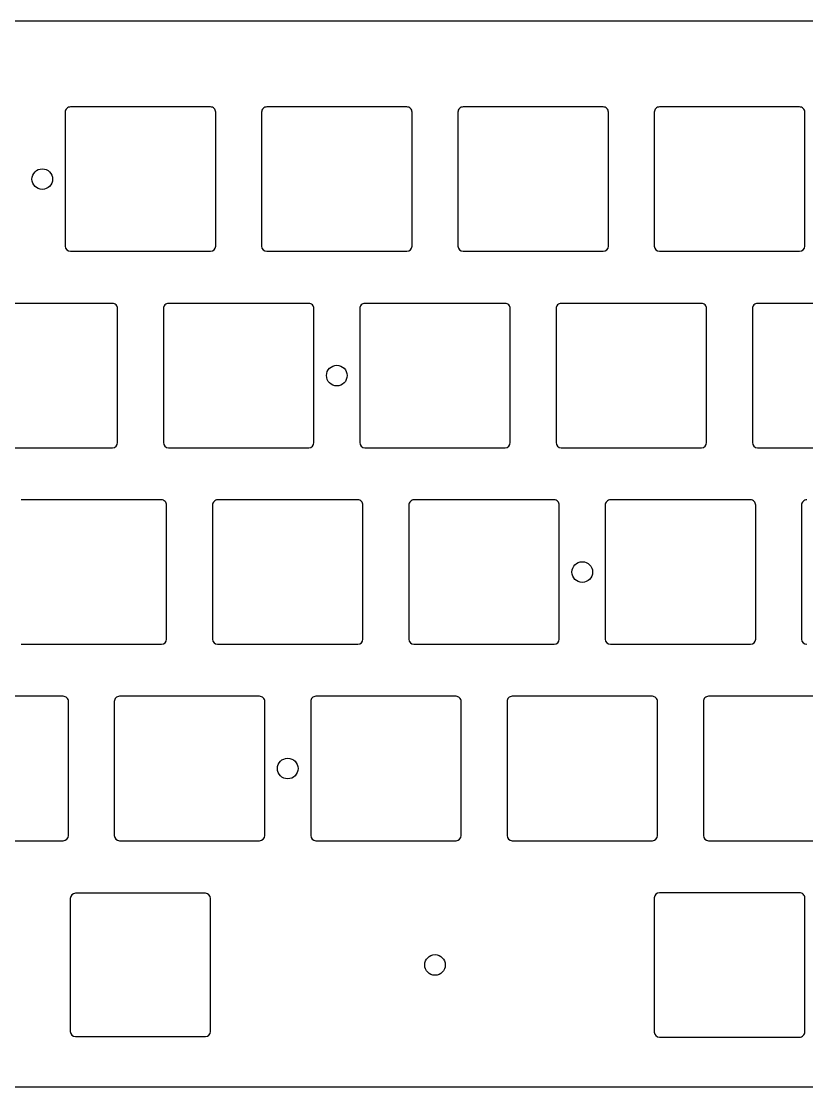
# Model space of a CAD drawing. Header units: millimetres. Extents: x -10 to 277, y -93 to 22.
# Drawn here: x 64.6 to 140.8, y -88 to 15.3 of the extents above; entities that cross this region are included whole.
import ezdxf

# ---------------------------------------------------------------- set-up
doc = ezdxf.new("R2010")
doc.units = ezdxf.units.MM
doc.layers.get('0').update_dxf_attribs({"linetype": 'CONTINUOUS'})
doc.layers.add('Edge.Cuts', color=53, linetype='CONTINUOUS', true_color=0xc8a339)

msp = doc.modelspace()

# ---------------------------------------------------------------- linework, layer by layer
for points in [[(126.05, -69.6975), (126.05, -82.6975, 0.4142123908), (126.55, -83.1975), (140.15, -83.1975, 0.4142135624), (140.65, -82.6975), (140.65, -69.6975, 0.4142135624), (140.15, -69.1975), (126.55, -69.1975, 0.4142123908)], [(82.4934, -83.1475, 0.4142123908), (82.9934, -82.6475), (82.9934, -69.7475, 0.4142123908), (82.4934, -69.2475), (69.8934, -69.2475, 0.4142123908), (69.3934, -69.7475), (69.3934, -82.6475, 0.4142123908), (69.8934, -83.1475)]]:
    msp.add_lwpolyline(points, format="xyb", close=True)
msp.add_circle((104.775, -76.1975), 1)
at = {"layer": 'Edge.Cuts', "linetype": 'CONTINUOUS'}
for p, q in [((212.3295, 15.3), (54.3705, 15.3)), ((68.9, 6.5), (68.9, -6.5)), ((83, 7), (69.4, 7)), ((83.5, -6.5), (83.5, 6.5)), ((87.95, 6.5), (87.95, -6.5)), ((102.05, 7), (88.45, 7)), ((102.55, -6.5), (102.55, 6.5)), ((107, 6.5), (107, -6.5)), ((121.1, 7), (107.5, 7)), ((121.6, -6.5), (121.6, 6.5)), ((126.05, 6.5), (126.05, -6.5)), ((140.15, 7), (126.55, 7)), ((140.65, -6.5), (140.65, 6.5)), ((69.4, -7), (83, -7)), ((88.45, -7), (102.05, -7)), ((107.5, -7), (121.1, -7)), ((126.55, -7), (140.15, -7)), ((73.475, -12.05), (59.875, -12.05)), ((92.525, -12.05), (78.925, -12.05)), ((111.575, -12.05), (97.975, -12.05)), ((130.625, -12.05), (117.025, -12.05)), ((149.675, -12.05), (136.075, -12.05)), ((73.975, -25.55), (73.975, -12.55)), ((78.425, -12.55), (78.425, -25.55)), ((93.025, -25.55), (93.025, -12.55)), ((97.475, -12.55), (97.475, -25.55)), ((112.075, -25.55), (112.075, -12.55)), ((116.525, -12.55), (116.525, -25.55)), ((131.125, -25.55), (131.125, -12.55)), ((135.575, -12.55), (135.575, -25.55)), ((59.875, -26.05), (73.475, -26.05)), ((78.925, -26.05), (92.525, -26.05)), ((97.975, -26.05), (111.575, -26.05)), ((117.025, -26.05), (130.625, -26.05)), ((136.075, -26.05), (149.675, -26.05)), ((78.2375, -31.1), (64.6375, -31.1)), ((78.7375, -44.6), (78.7375, -31.6)), ((83.1875, -31.6), (83.1875, -44.6)), ((97.2875, -31.1), (83.6875, -31.1)), ((97.7875, -44.6), (97.7875, -31.6)), ((102.2375, -31.6), (102.2375, -44.6)), ((116.3375, -31.1), (102.7375, -31.1)), ((116.8375, -44.6), (116.8375, -31.6)), ((121.2875, -31.6), (121.2875, -44.6)), ((135.3875, -31.1), (121.7875, -31.1)), ((135.8875, -44.6), (135.8875, -31.6)), ((140.3375, -31.6), (140.3375, -44.6)), ((64.6375, -45.1), (78.2375, -45.1)), ((83.6875, -45.1), (97.2875, -45.1)), ((102.7375, -45.1), (116.3375, -45.1)), ((121.7875, -45.1), (135.3875, -45.1)), ((68.7125, -50.15), (55.1125, -50.15)), ((87.7625, -50.15), (74.1625, -50.15)), ((106.8125, -50.15), (93.2125, -50.15)), ((125.8625, -50.15), (112.2625, -50.15)), ((144.9125, -50.15), (131.3125, -50.15)), ((69.2125, -63.65), (69.2125, -50.65)), ((73.6625, -50.65), (73.6625, -63.65)), ((88.2625, -63.65), (88.2625, -50.65)), ((92.7125, -50.65), (92.7125, -63.65)), ((107.3125, -63.65), (107.3125, -50.65)), ((111.7625, -50.65), (111.7625, -63.65)), ((126.3625, -63.65), (126.3625, -50.65)), ((130.8125, -50.65), (130.8125, -63.65)), ((55.1125, -64.15), (68.7125, -64.15)), ((74.1625, -64.15), (87.7625, -64.15)), ((93.2125, -64.15), (106.8125, -64.15)), ((112.2625, -64.15), (125.8625, -64.15)), ((131.3125, -64.15), (144.9125, -64.15)), ((54.8705, -88), (211.8295, -88))]:
    msp.add_line(p, q, dxfattribs=at)
at = {"layer": 'Edge.Cuts'}
for centre in [(66.675, 0), (95.25, -19.05), (119.0625, -38.1), (90.4875, -57.15)]:
    msp.add_circle(centre, 1, dxfattribs=at)
for centre, radius, start, end in [((69.400038, 6.500044), 0.500038, -269.99564514, -179.99495835), ((83.000038, 6.500044), 0.499956, -0.00504241, 90.00435486), ((88.450038, 6.500044), 0.500038, -269.99564514, -179.99495835), ((102.050038, 6.500044), 0.499956, -0.00504241, 90.00435486), ((107.500038, 6.500044), 0.500038, -269.99564514, -179.99495835), ((121.100038, 6.500044), 0.499956, -0.00504241, 90.00435486), ((126.550038, 6.500044), 0.500038, -269.99564514, -179.99495835), ((140.150038, 6.500044), 0.499956, -0.00504241, 90.00435486), ((69.400038, -6.499956), 0.500044, -179.99495835, -90.0043541), ((83.000038, -6.499956), 0.499962, -90.0043541, -0.00504241), ((88.450038, -6.499956), 0.500044, -179.99495835, -90.0043541), ((102.050038, -6.499956), 0.499962, -90.0043541, -0.00504241), ((107.500038, -6.499956), 0.500044, -179.99495835, -90.0043541), ((121.100038, -6.499956), 0.499962, -90.0043541, -0.00504241), ((126.550038, -6.499956), 0.500044, -179.99495835, -90.0043541), ((140.150038, -6.499956), 0.499962, -90.0043541, -0.00504241), ((73.475038, -12.549956), 0.499956, -0.00504241, 90.00435486), ((78.925038, -12.549956), 0.500038, -269.99564514, -179.99495835), ((92.525038, -12.549956), 0.499956, -0.00504241, 90.00435486), ((97.975038, -12.549956), 0.500038, -269.99564514, -179.99495835), ((111.575038, -12.549956), 0.499956, -0.00504241, 90.00435486), ((117.025038, -12.549956), 0.500038, -269.99564514, -179.99495835), ((130.625038, -12.549956), 0.499956, -0.00504241, 90.00435486), ((136.075038, -12.549956), 0.500038, -269.99564514, -179.99495835), ((73.475038, -25.549956), 0.499962, -90.0043541, -0.00504241), ((78.925038, -25.549956), 0.500044, -179.99495835, -90.0043541), ((92.525038, -25.549956), 0.499962, -90.0043541, -0.00504241), ((97.975038, -25.549956), 0.500044, -179.99495835, -90.0043541), ((111.575038, -25.549956), 0.499962, -90.0043541, -0.00504241), ((117.025038, -25.549956), 0.500044, -179.99495835, -90.0043541), ((130.625038, -25.549956), 0.499962, -90.0043541, -0.00504241), ((136.075038, -25.549956), 0.500044, -179.99495835, -90.0043541), ((78.237538, -31.599956), 0.499956, -0.00504241, 90.00435486), ((83.687538, -31.599956), 0.500038, -269.99564514, -179.99495835), ((97.287538, -31.599956), 0.499956, -0.00504241, 90.00435486), ((102.737538, -31.599956), 0.500038, -269.99564514, -179.99495835), ((116.337538, -31.599956), 0.499956, -0.00504241, 90.00435486), ((121.787538, -31.599956), 0.500038, -269.99564514, -179.99495835), ((135.387538, -31.599956), 0.499956, -0.00504241, 90.00435486), ((140.837538, -31.599956), 0.500038, -269.99564514, -179.99495835), ((78.237538, -44.599956), 0.499962, -90.0043541, -0.00504241), ((83.687538, -44.599956), 0.500044, -179.99495835, -90.0043541), ((97.287538, -44.599956), 0.499962, -90.0043541, -0.00504241), ((102.737538, -44.599956), 0.500044, -179.99495835, -90.0043541), ((116.337538, -44.599956), 0.499962, -90.0043541, -0.00504241), ((121.787538, -44.599956), 0.500044, -179.99495835, -90.0043541), ((135.387538, -44.599956), 0.499962, -90.0043541, -0.00504241), ((140.837538, -44.599956), 0.500044, -179.99495835, -90.0043541), ((68.712538, -50.649956), 0.499956, -0.00504241, 90.00435486), ((74.162538, -50.649956), 0.500038, -269.99564514, -179.99495835), ((87.762538, -50.649956), 0.499956, -0.00504241, 90.00435486), ((93.212538, -50.649956), 0.500038, -269.99564514, -179.99495835), ((106.812538, -50.649956), 0.499956, -0.00504241, 90.00435486), ((112.262538, -50.649956), 0.500038, -269.99564514, -179.99495835), ((125.862538, -50.649956), 0.499956, -0.00504241, 90.00435486), ((131.312538, -50.649956), 0.500038, -269.99564514, -179.99495835), ((68.712538, -63.649956), 0.499962, -90.0043541, -0.00504241), ((74.162538, -63.649956), 0.500044, -179.99495835, -90.0043541), ((87.762538, -63.649956), 0.499962, -90.0043541, -0.00504241), ((93.212538, -63.649956), 0.500044, -179.99495835, -90.0043541), ((106.812538, -63.649956), 0.499962, -90.0043541, -0.00504241), ((112.262538, -63.649956), 0.500044, -179.99495835, -90.0043541), ((125.862538, -63.649956), 0.499962, -90.0043541, -0.00504241), ((131.312538, -63.649956), 0.500044, -179.99495835, -90.0043541)]:
    msp.add_arc(centre, radius, start, end, dxfattribs=at)

doc.saveas('drawing.dxf')
